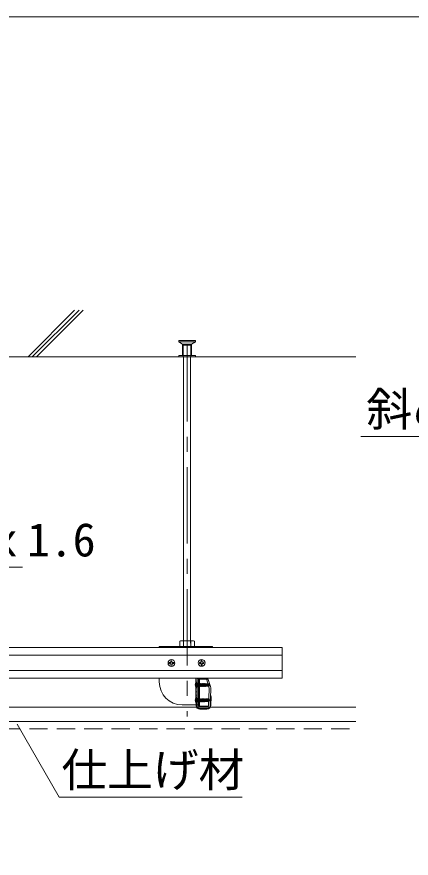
# Model space of a CAD drawing. Units: millimetres, scale not verified. Extents: x -7779 to 7778, y -5419 to 5375.
# Drawn here: x -5400 to -4883, y 424 to 1527 of the extents above; entities that cross this region are included whole.
import ezdxf
from ezdxf.enums import TextEntityAlignment as Align

# ---------------------------------------------------------------- set-up
doc = ezdxf.new("R2010")
doc.units = ezdxf.units.MM
doc.header["$LTSCALE"] = 20
for name, pattern in [('CHAIN1', [8, 5, -1, 1, -1]), ('DASHED1', [1.8, 1.2, -0.6]), ('DASHED2', [3, 2, -1]), ('LONG_DASHED1', [7, 6, -1])]:
    doc.linetypes.add(name, pattern=pattern)
doc.layers.add('2-6_文字', color=3, linetype='Continuous', lineweight=18)
doc.layers.add('F-6_文字', color=7, linetype='Continuous', lineweight=18)
doc.styles.add('ＭＳ ゴシック', font='')
doc.styles.get('ＭＳ ゴシック').set_extended_font_data('MS Gothic')

msp = doc.modelspace()

# ---------------------------------------------------------------- linework, layer by layer
at = {"layer": '2-6_文字', "color": 7}
for p, q in [((-5324.33, 1142.37), (-5385.52, 1081.17)), ((-5318.61, 1142.43), (-5379.87, 1081.17)), ((-5312.95, 1142.43), (-5374.21, 1081.17)), ((-7255.79, 1081.17), (-4955.26, 1081.17)), ((-4348.97, 976.44), (-4948.97, 976.44)), ((-5901.65, 805.35), (-5392.9, 805.35)), ((-5399.95, 599.17), (-5344.71, 503.48)), ((-5344.71, 503.48), (-5104.71, 503.48))]:
    msp.add_line(p, q, dxfattribs=at)
at = {"layer": '2-6_文字', "color": 4, "linetype": 'DASHED1', "lineweight": 9}
for p, q in [((-5165.83, 1102.67), (-5187.83, 1102.67)), ((-5165.83, 1100.67), (-5187.83, 1100.67)), ((-5182.83, 1097.67), (-5182.83, 1082.67)), ((-5170.83, 1097.67), (-5182.83, 1097.67)), ((-5181.83, 1096.17), (-5181.83, 1081.17)), ((-5181.83, 1096.17), (-5181.33, 1096.17)), ((-5171.83, 1096.17), (-5181.33, 1096.17)), ((-5171.83, 1096.17), (-5171.83, 1081.17)), ((-5170.83, 1097.67), (-5170.83, 1082.67)), ((-5187.83, 1082.67), (-5187.83, 1081.17)), ((-5165.83, 1082.67), (-5187.83, 1082.67)), ((-5165.83, 1082.67), (-5165.83, 1081.17)), ((-5165.83, 1081.17), (-5187.83, 1081.17)), ((-5169.83, 1081.17), (-5183.83, 1081.17)), ((-7255.79, 602.67), (-4955.26, 602.67)), ((-7255.79, 593.17), (-4955.26, 593.17))]:
    msp.add_line(p, q, dxfattribs=at)
at = {"layer": '2-6_文字', "color": 4, "linetype": 'CHAIN1', "lineweight": 9}
for p, q in [((-5176.83, 1096.28), (-5176.83, 609.26)), ((-5159.78, 650.7), (-5165.38, 650.7)), ((-5159.78, 630.7), (-5165.38, 630.7))]:
    msp.add_line(p, q, dxfattribs=at)
at = {"layer": '2-6_文字'}
for p, q in [((-5181.33, 1081.17), (-5181.33, 705.47)), ((-5172.33, 1081.17), (-5172.33, 705.47)), ((-5186.48, 708), (-5186.48, 701)), ((-5169.51, 708.7), (-5184.06, 708.7)), ((-5181.63, 708), (-5181.63, 701)), ((-5171.93, 708), (-5171.93, 701)), ((-5167.08, 708), (-5167.08, 701)), ((-5051.83, 699.67), (-7101.78, 699.67)), ((-5213.38, 701), (-5143.38, 701)), ((-5213.38, 699.4), (-5213.38, 701)), ((-5186.48, 701), (-5167.08, 701)), ((-5143.38, 699.4), (-5143.38, 701)), ((-5051.83, 659.67), (-5051.83, 699.67)), ((-5051.83, 689.67), (-7101.78, 689.67)), ((-5200.34, 679.6), (-5200.33, 679.35)), ((-5200.32, 679.1), (-5200.33, 679.35)), ((-5199.87, 680.12), (-5198.62, 680.19)), ((-5199.79, 678.63), (-5198.54, 678.69)), ((-5198.21, 681.96), (-5198.15, 680.71)), ((-5197.95, 676.97), (-5198.02, 678.22)), ((-5197.74, 682.49), (-5197.49, 682.5)), ((-5197.24, 682.51), (-5197.49, 682.5)), ((-5197.43, 676.5), (-5197.18, 676.51)), ((-5196.93, 676.52), (-5197.18, 676.51)), ((-5196.72, 682.04), (-5196.65, 680.79)), ((-5196.45, 677.05), (-5196.52, 678.3)), ((-5194.88, 680.38), (-5196.12, 680.32)), ((-5194.8, 678.89), (-5196.05, 678.82)), ((-5194.35, 679.91), (-5194.34, 679.66)), ((-5194.32, 679.41), (-5194.34, 679.66)), ((-5160.73, 679.76), (-5160.72, 679.51)), ((-5160.71, 679.26), (-5160.72, 679.51)), ((-5160.26, 680.28), (-5159.01, 680.35)), ((-5160.18, 678.78), (-5158.93, 678.85)), ((-5158.6, 682.12), (-5158.54, 680.87)), ((-5158.34, 677.13), (-5158.41, 678.38)), ((-5158.13, 682.65), (-5157.88, 682.66)), ((-5157.63, 682.67), (-5157.88, 682.66)), ((-5157.82, 676.66), (-5157.57, 676.67)), ((-5157.32, 676.68), (-5157.57, 676.67)), ((-5157.11, 682.2), (-5157.04, 680.95)), ((-5156.85, 677.21), (-5156.91, 678.46)), ((-5155.27, 680.54), (-5156.52, 680.48)), ((-5155.19, 679.05), (-5156.44, 678.98)), ((-5154.74, 680.07), (-5154.73, 679.82)), ((-5154.72, 679.57), (-5154.73, 679.82)), ((-7101.78, 669.67), (-5051.83, 669.67)), ((-7101.78, 659.67), (-5051.83, 659.67)), ((-5213.38, 654.7), (-5213.38, 659.4)), ((-5165.3, 635.39), (-5165.3, 659.4)), ((-5163.88, 654.7), (-5164.18, 654.7)), ((-5163.88, 646.7), (-5163.88, 654.7)), ((-5163.43, 659.4), (-5163.78, 657.37)), ((-5163.78, 623.17), (-5163.78, 657.37)), ((-5163.38, 659.4), (-5163.38, 624.7)), ((-5163.38, 647.2), (-5163.38, 654.2)), ((-5163.38, 652.8), (-5163.06, 652.48)), ((-5161.78, 659.4), (-5163.35, 659.4)), ((-5163.06, 652.48), (-5163.06, 648.91)), ((-5162.58, 652.47), (-5163.06, 652.48)), ((-5162.58, 652.47), (-5162.58, 648.64)), ((-5162.58, 652.2), (-5162.17, 652.2)), ((-5162.11, 649.2), (-5162.58, 651.21)), ((-5161.9, 652.7), (-5162.17, 652.24)), ((-5162.17, 652.24), (-5161.49, 649.2)), ((-5161.9, 652.7), (-5161.72, 652.75)), ((-5161.9, 652.7), (-5161.14, 648.6)), ((-5161.78, 659.4), (-5161.78, 624.7)), ((-5161.41, 659.4), (-5161.78, 657.37)), ((-5161.78, 657.67), (-5161.78, 623.67)), ((-5161.78, 657.37), (-5161.78, 623.17)), ((-5161.72, 652.75), (-5161.4, 652.2)), ((-5160.7, 649.2), (-5161.4, 652.2)), ((-5161.4, 652.2), (-5160.74, 652.2)), ((-5160.47, 652.7), (-5160.74, 652.24)), ((-5160.74, 652.24), (-5160.06, 649.2)), ((-5160.58, 623.67), (-5160.58, 657.67)), ((-5160.47, 652.7), (-5160.29, 652.75)), ((-5160.47, 652.7), (-5159.71, 648.6)), ((-5160.29, 652.75), (-5159.97, 652.2)), ((-5159.27, 649.2), (-5159.97, 652.2)), ((-5159.97, 652.2), (-5159.33, 652.2)), ((-5149.78, 658.47), (-5159.78, 658.47)), ((-5159.06, 652.7), (-5159.33, 652.24)), ((-5159.33, 652.24), (-5158.65, 649.2)), ((-5159.06, 652.7), (-5158.88, 652.75)), ((-5159.06, 652.7), (-5158.3, 648.6)), ((-5158.88, 652.75), (-5158.56, 652.2)), ((-5157.86, 649.2), (-5158.56, 652.2)), ((-5158.56, 652.2), (-5157.95, 652.2)), ((-5157.6, 652.8), (-5157.95, 652.2)), ((-5157.95, 652.2), (-5157.24, 649.2)), ((-5157.6, 652.8), (-5156.89, 648.6)), ((-5157.6, 652.8), (-5157.5, 652.8)), ((-5157.5, 652.8), (-5157.15, 652.2)), ((-5156.45, 649.2), (-5157.15, 652.2)), ((-5157.15, 652.2), (-5156.54, 652.2)), ((-5156.19, 652.8), (-5156.54, 652.2)), ((-5156.54, 652.2), (-5155.83, 649.2)), ((-5156.19, 652.8), (-5155.48, 648.6)), ((-5156.19, 652.8), (-5156.09, 652.8)), ((-5156.09, 652.8), (-5155.74, 652.2)), ((-5155.04, 649.2), (-5155.74, 652.2)), ((-5155.74, 652.2), (-5155.13, 652.2)), ((-5155.07, 651.96), (-5155.32, 651.95)), ((-5152.38, 650.38), (-5155.17, 651.13)), ((-5154.78, 652.8), (-5155.13, 652.2)), ((-5155.13, 652.2), (-5155.07, 651.96)), ((-5155.07, 651.96), (-5154.61, 651.79)), ((-5154.85, 651.04), (-5154.42, 649.2)), ((-5154.85, 651.04), (-5154.43, 650.72)), ((-5154.78, 652.8), (-5154.61, 651.79)), ((-5154.78, 652.8), (-5154.68, 652.8)), ((-5154.68, 652.8), (-5154.51, 651.79)), ((-5154.68, 652.8), (-5154.33, 652.2)), ((-5154.51, 651.79), (-5154.61, 651.79)), ((-5154.51, 651.79), (-5154.29, 652.01)), ((-5154.29, 652.01), (-5154.33, 652.2)), ((-5154.33, 652.2), (-5153.72, 652.2)), ((-5153.68, 652.04), (-5154.29, 652.01)), ((-5153.43, 652.69), (-5153.72, 652.2)), ((-5153.72, 652.2), (-5153.68, 652.04)), ((-5153.68, 652.04), (-5153.3, 651.86)), ((-5153.43, 652.69), (-5153.3, 651.86)), ((-5153.43, 652.69), (-5153.17, 652.62)), ((-5152.99, 651.88), (-5153.3, 651.86)), ((-5153.17, 652.62), (-5152.99, 651.88)), ((-5153.17, 652.62), (-5152.92, 652.2)), ((-5152.99, 651.88), (-5152.9, 652.08)), ((-5152.92, 652.2), (-5152.38, 652.2)), ((-5152.9, 652.08), (-5152.92, 652.2)), ((-5152.38, 652.11), (-5152.9, 652.08)), ((-5152.88, 650.51), (-5152.88, 652.08)), ((-5148.66, 651.9), (-5152.88, 651.9)), ((-5149.29, 651.6), (-5152.88, 651.6)), ((-5152.38, 652.4), (-5148.4, 652.4)), ((-5152.38, 652.4), (-5152.38, 652.11)), ((-5148.08, 647.96), (-5151.52, 659.4)), ((-5149.78, 658.99), (-5149.78, 658.47)), ((-5146.16, 648.54), (-5149.43, 659.4)), ((-5149.29, 651.6), (-5147.88, 650.78)), ((-5148.66, 651.9), (-5148.4, 652.4)), ((-5147.88, 650.78), (-5148.66, 651.9)), ((-5147.46, 651.06), (-5148.4, 652.4)), ((-5147.46, 651.06), (-5147.88, 650.78)), ((-5147.38, 650.7), (-5147.46, 651.06)), ((-5163.88, 646.7), (-5164.18, 646.7)), ((-5163.38, 648.6), (-5163.06, 648.91)), ((-5162.58, 648.93), (-5163.06, 648.91)), ((-5162.58, 649.37), (-5162.45, 648.6)), ((-5162.58, 648.74), (-5162.55, 648.6)), ((-5162.55, 648.6), (-5162.58, 648.64)), ((-5162.55, 648.6), (-5162.45, 648.6)), ((-5162.45, 648.6), (-5162.11, 649.2)), ((-5161.14, 648.6), (-5161.49, 649.2)), ((-5161.14, 648.6), (-5161.04, 648.6)), ((-5159.71, 648.6), (-5160.06, 649.2)), ((-5159.71, 648.6), (-5159.61, 648.6)), ((-5158.3, 648.6), (-5158.65, 649.2)), ((-5158.3, 648.6), (-5158.2, 648.6)), ((-5157.86, 649.2), (-5157.24, 649.2)), ((-5156.89, 648.6), (-5157.24, 649.2)), ((-5156.89, 648.6), (-5156.79, 648.6)), ((-5156.45, 649.2), (-5155.83, 649.2)), ((-5155.48, 648.6), (-5155.83, 649.2)), ((-5155.48, 648.6), (-5155.38, 648.6)), ((-5155.04, 649.2), (-5154.42, 649.2)), ((-5154.43, 650.72), (-5154.07, 648.6)), ((-5154.33, 650.69), (-5154.43, 650.72)), ((-5154.07, 648.6), (-5154.42, 649.2)), ((-5154.33, 650.7), (-5154.01, 650.81)), ((-5149.04, 650.9), (-5154.31, 650.9)), ((-5154.07, 648.6), (-5153.97, 648.6)), ((-5153.63, 649.2), (-5154.01, 650.81)), ((-5153.63, 649.2), (-5153.01, 649.2)), ((-5153.35, 650.64), (-5153.01, 649.2)), ((-5153.35, 650.64), (-5153.06, 650.35)), ((-5153.06, 650.35), (-5152.82, 648.87)), ((-5152.61, 650.23), (-5153.06, 650.35)), ((-5152.82, 648.87), (-5153.01, 649.2)), ((-5152.82, 648.87), (-5152.38, 649)), ((-5152.61, 650.23), (-5152.5, 650.41)), ((-5152.61, 650.23), (-5152.38, 649.26)), ((-5152.38, 649.89), (-5152.5, 650.41)), ((-5152.38, 650.38), (-5152.38, 649)), ((-5149.43, 649.6), (-5152.38, 649.6)), ((-5152.38, 649), (-5148.4, 649)), ((-5148.79, 650.75), (-5149.04, 650.9)), ((-5148.68, 649.99), (-5148.63, 650.06)), ((-5148.64, 623.11), (-5147.74, 645.33)), ((-5148.63, 649.24), (-5148.4, 649)), ((-5147.88, 650.78), (-5147.38, 650.7)), ((-5147.82, 650.6), (-5147.38, 650.7)), ((-5146.64, 623.03), (-5145.74, 645.25)), ((-5165.25, 634.4), (-5164.84, 630.28)), ((-5164.78, 623.57), (-5164.78, 628.97)), ((-5163.88, 634.7), (-5164.18, 634.7)), ((-5163.88, 626.7), (-5163.88, 634.7)), ((-5163.38, 627.2), (-5163.38, 634.2)), ((-5163.38, 632.8), (-5163.06, 632.48)), ((-5163.06, 632.48), (-5163.06, 628.91)), ((-5162.58, 632.47), (-5163.06, 632.48)), ((-5162.58, 632.47), (-5162.58, 628.64)), ((-5162.58, 632.2), (-5162.17, 632.2)), ((-5162.11, 629.2), (-5162.58, 631.21)), ((-5162.58, 629.37), (-5162.45, 628.6)), ((-5162.45, 628.6), (-5162.11, 629.2)), ((-5161.9, 632.7), (-5162.17, 632.24)), ((-5162.17, 632.24), (-5161.49, 629.2)), ((-5161.9, 632.7), (-5161.72, 632.75)), ((-5161.9, 632.7), (-5161.14, 628.6)), ((-5161.72, 632.75), (-5161.4, 632.2)), ((-5161.14, 628.6), (-5161.49, 629.2)), ((-5160.7, 629.2), (-5161.4, 632.2)), ((-5161.4, 632.2), (-5160.74, 632.2)), ((-5160.47, 632.7), (-5160.74, 632.24)), ((-5160.74, 632.24), (-5160.06, 629.2)), ((-5160.47, 632.7), (-5160.29, 632.75)), ((-5160.47, 632.7), (-5159.71, 628.6)), ((-5160.29, 632.75), (-5159.97, 632.2)), ((-5159.71, 628.6), (-5160.06, 629.2)), ((-5159.27, 629.2), (-5159.97, 632.2)), ((-5159.97, 632.2), (-5159.33, 632.2)), ((-5159.06, 632.7), (-5159.33, 632.24)), ((-5159.33, 632.24), (-5158.65, 629.2)), ((-5159.06, 632.7), (-5158.88, 632.75)), ((-5159.06, 632.7), (-5158.3, 628.6)), ((-5158.88, 632.75), (-5158.56, 632.2)), ((-5158.3, 628.6), (-5158.65, 629.2)), ((-5157.86, 629.2), (-5158.56, 632.2)), ((-5158.56, 632.2), (-5157.95, 632.2)), ((-5157.6, 632.8), (-5157.95, 632.2)), ((-5157.95, 632.2), (-5157.24, 629.2)), ((-5157.86, 629.2), (-5157.24, 629.2)), ((-5157.6, 632.8), (-5156.89, 628.6)), ((-5157.6, 632.8), (-5157.5, 632.8)), ((-5157.5, 632.8), (-5157.15, 632.2)), ((-5156.89, 628.6), (-5157.24, 629.2)), ((-5156.45, 629.2), (-5157.15, 632.2)), ((-5157.15, 632.2), (-5156.54, 632.2)), ((-5156.19, 632.8), (-5156.54, 632.2)), ((-5156.54, 632.2), (-5155.83, 629.2)), ((-5156.45, 629.2), (-5155.83, 629.2)), ((-5156.19, 632.8), (-5155.48, 628.6)), ((-5156.19, 632.8), (-5156.09, 632.8)), ((-5156.09, 632.8), (-5155.74, 632.2)), ((-5155.48, 628.6), (-5155.83, 629.2)), ((-5155.04, 629.2), (-5155.74, 632.2)), ((-5155.74, 632.2), (-5155.13, 632.2)), ((-5155.07, 631.96), (-5155.32, 631.95)), ((-5152.38, 630.38), (-5155.17, 631.13)), ((-5154.78, 632.8), (-5155.13, 632.2)), ((-5155.13, 632.2), (-5155.07, 631.96)), ((-5155.07, 631.96), (-5154.61, 631.79)), ((-5155.04, 629.2), (-5154.42, 629.2)), ((-5154.85, 631.04), (-5154.42, 629.2)), ((-5154.85, 631.04), (-5154.43, 630.72)), ((-5154.78, 632.8), (-5154.61, 631.79)), ((-5154.78, 632.8), (-5154.68, 632.8)), ((-5154.68, 632.8), (-5154.51, 631.79)), ((-5154.68, 632.8), (-5154.33, 632.2)), ((-5154.51, 631.79), (-5154.61, 631.79)), ((-5154.51, 631.79), (-5154.29, 632.01)), ((-5154.43, 630.72), (-5154.07, 628.6)), ((-5154.33, 630.69), (-5154.43, 630.72)), ((-5154.07, 628.6), (-5154.42, 629.2)), ((-5154.29, 632.01), (-5154.33, 632.2)), ((-5154.33, 632.2), (-5153.72, 632.2)), ((-5154.33, 630.7), (-5154.01, 630.81)), ((-5149.04, 630.9), (-5154.31, 630.9)), ((-5153.68, 632.04), (-5154.29, 632.01)), ((-5153.63, 629.2), (-5154.01, 630.81)), ((-5153.43, 632.69), (-5153.72, 632.2)), ((-5153.72, 632.2), (-5153.68, 632.04)), ((-5153.68, 632.04), (-5153.3, 631.86)), ((-5153.63, 629.2), (-5153.01, 629.2)), ((-5153.43, 632.69), (-5153.3, 631.86)), ((-5153.43, 632.69), (-5153.17, 632.62)), ((-5153.35, 630.64), (-5153.01, 629.2)), ((-5153.35, 630.64), (-5153.06, 630.35)), ((-5152.99, 631.88), (-5153.3, 631.86)), ((-5153.17, 632.62), (-5152.99, 631.88)), ((-5153.17, 632.62), (-5152.92, 632.2)), ((-5153.06, 630.35), (-5152.82, 628.87)), ((-5152.61, 630.23), (-5153.06, 630.35)), ((-5152.82, 628.87), (-5153.01, 629.2)), ((-5152.99, 631.88), (-5152.9, 632.08)), ((-5152.92, 632.2), (-5152.38, 632.2)), ((-5152.9, 632.08), (-5152.92, 632.2)), ((-5152.38, 632.11), (-5152.9, 632.08)), ((-5152.88, 630.51), (-5152.88, 632.08)), ((-5148.66, 631.9), (-5152.88, 631.9)), ((-5149.29, 631.6), (-5152.88, 631.6)), ((-5152.82, 628.87), (-5152.38, 629)), ((-5152.61, 630.23), (-5152.5, 630.41)), ((-5152.61, 630.23), (-5152.38, 629.26)), ((-5152.38, 629.89), (-5152.5, 630.41)), ((-5152.38, 632.4), (-5148.4, 632.4)), ((-5152.38, 632.4), (-5152.38, 632.11)), ((-5152.38, 630.38), (-5152.38, 629)), ((-5149.43, 629.6), (-5152.38, 629.6)), ((-5152.38, 629), (-5148.4, 629)), ((-5149.29, 631.6), (-5147.88, 630.78)), ((-5148.79, 630.75), (-5149.04, 630.9)), ((-5148.68, 629.99), (-5148.63, 630.06)), ((-5148.66, 631.9), (-5148.4, 632.4)), ((-5147.88, 630.78), (-5148.66, 631.9)), ((-5148.63, 629.24), (-5148.4, 629)), ((-5147.46, 631.06), (-5148.4, 632.4)), ((-5147.46, 631.06), (-5147.88, 630.78)), ((-5147.88, 630.78), (-5147.38, 630.7)), ((-5147.82, 630.6), (-5147.38, 630.7)), ((-5147.38, 630.7), (-5147.46, 631.06)), ((-5145.81, 623.87), (-5145.33, 635.66)), ((-6961.78, 621.67), (-4955.26, 621.67)), ((-5183.38, 624.7), (-5163.38, 624.7)), ((-5163.88, 626.7), (-5164.18, 626.7)), ((-5163.38, 628.6), (-5163.06, 628.91)), ((-5161.78, 624.7), (-5163.38, 624.7)), ((-5162.58, 628.93), (-5163.06, 628.91)), ((-5162.58, 628.74), (-5162.55, 628.6)), ((-5162.55, 628.6), (-5162.58, 628.64)), ((-5162.55, 628.6), (-5162.45, 628.6)), ((-5161.14, 628.6), (-5161.04, 628.6)), ((-5150.14, 621.67), (-5160.28, 621.67)), ((-5150.14, 619.67), (-5160.28, 619.67)), ((-5150.8, 619.07), (-5160.28, 619.07)), ((-5159.78, 622.87), (-5149.78, 622.87)), ((-5149.78, 621.67), (-5159.78, 621.67)), ((-5159.71, 628.6), (-5159.61, 628.6)), ((-5158.3, 628.6), (-5158.2, 628.6)), ((-5156.89, 628.6), (-5156.79, 628.6)), ((-5155.48, 628.6), (-5155.38, 628.6)), ((-5154.07, 628.6), (-5153.97, 628.6)), ((-5149.78, 622.87), (-5149.78, 621.67)), ((-7255.79, 602.67), (-4955.26, 602.67))]:
    msp.add_line(p, q, dxfattribs=at)
at = {"layer": '2-6_文字', "linetype": 'DASHED1'}
for p, q in [((-5181.78, 701), (-5181.78, 699.4)), ((-5171.78, 701), (-5171.78, 699.4)), ((-5161.78, 652.95), (-5163.38, 652.95)), ((-5163.78, 641.92), (-5165.3, 641.92)), ((-5161.78, 648.45), (-5163.38, 648.45)), ((-5163.78, 637.42), (-5165.3, 637.42)), ((-5161.78, 632.95), (-5163.38, 632.95)), ((-5161.78, 628.45), (-5163.38, 628.45)), ((-5157.19, 619.67), (-5157.19, 619.07)), ((-5153.19, 619.67), (-5153.19, 619.07))]:
    msp.add_line(p, q, dxfattribs=at)
at = {"layer": '2-6_文字', "linetype": 'LONG_DASHED1'}
for p, q in [((-5165.76, 653), (-5163.44, 651.84)), ((-5162.83, 650.7), (-5163.44, 651.84)), ((-5165.76, 648.4), (-5163.44, 649.55)), ((-5162.83, 650.7), (-5163.44, 649.55)), ((-5165.76, 633), (-5163.44, 631.84)), ((-5165.76, 628.4), (-5163.44, 629.55)), ((-5162.83, 630.7), (-5163.44, 631.84)), ((-5162.83, 630.7), (-5163.44, 629.55))]:
    msp.add_line(p, q, dxfattribs=at)
at = {"layer": '2-6_文字', "linetype": 'DASHED2'}
for p, q in [((-5156.43, 650.7), (-5166.19, 650.7)), ((-5156.43, 630.7), (-5166.19, 630.7))]:
    msp.add_line(p, q, dxfattribs=at)
at = {"layer": '2-6_文字', "color": 4, "lineweight": 9}
for p, q in [((-5161.78, 630.63), (-5161.78, 630.67)), ((-5163.78, 625.27), (-5163.78, 625.34)), ((-5158.19, 619.67), (-5158.12, 619.67))]:
    msp.add_line(p, q, dxfattribs=at)
at = {"layer": '2-6_文字', "color": 4, "linetype": 'DASHED1', "lineweight": 9}
for points in [[(-5187.83, 1102.67), (-5187.83, 1100.67), (-5182.83, 1097.67)], [(-5165.83, 1102.67), (-5165.83, 1100.67), (-5170.83, 1097.67)]]:
    msp.add_lwpolyline(points, dxfattribs=at)
at = {"layer": '2-6_文字'}
for points in [[(-5161.72, 652.75), (-5161.04, 648.6), (-5160.7, 649.2)], [(-5160.29, 652.75), (-5159.61, 648.6), (-5159.27, 649.2)], [(-5158.88, 652.75), (-5158.2, 648.6), (-5157.86, 649.2)], [(-5157.5, 652.8), (-5156.79, 648.6), (-5156.45, 649.2)], [(-5156.09, 652.8), (-5155.38, 648.6), (-5155.04, 649.2)], [(-5162.13, 649.15), (-5161.51, 649.2), (-5161.49, 649.2)], [(-5160.7, 649.15), (-5160.08, 649.2), (-5160.06, 649.2)], [(-5159.29, 649.15), (-5158.67, 649.2), (-5158.65, 649.2)], [(-5154.33, 650.7), (-5153.97, 648.6), (-5153.63, 649.2)], [(-5148.4, 649), (-5147.46, 650.33), (-5147.38, 650.7)], [(-5162.13, 629.15), (-5161.51, 629.2), (-5161.49, 629.2)], [(-5161.72, 632.75), (-5161.04, 628.6), (-5160.7, 629.2)], [(-5160.7, 629.15), (-5160.08, 629.2), (-5160.06, 629.2)], [(-5160.29, 632.75), (-5159.61, 628.6), (-5159.27, 629.2)], [(-5159.29, 629.15), (-5158.67, 629.2), (-5158.65, 629.2)], [(-5158.88, 632.75), (-5158.2, 628.6), (-5157.86, 629.2)], [(-5157.5, 632.8), (-5156.79, 628.6), (-5156.45, 629.2)], [(-5156.09, 632.8), (-5155.38, 628.6), (-5155.04, 629.2)], [(-5154.33, 630.7), (-5153.97, 628.6), (-5153.63, 629.2)], [(-5148.4, 629), (-5147.46, 630.33), (-5147.38, 630.7)]]:
    msp.add_lwpolyline(points, dxfattribs=at)
for centre in [(-5157.72, 679.66), (-5197.33, 679.51)]:
    msp.add_circle(centre, 4.5, dxfattribs=at)
for centre, radius, start, end in [((-5184.06, 704.15), 4.55, 57.79741, 122.20261), ((-5176.78, 691.55), 17.15, 73.57359, 106.42642), ((-5169.51, 704.15), 4.55, 57.79578, 122.20424), ((-5199.84, 679.62), 0.5, 93, 183), ((-5199.82, 679.12), 0.5, 183, 273), ((-5198.65, 680.69), 0.5, 273, 3), ((-5198.52, 678.19), 0.5, 3, 93), ((-5197.71, 681.99), 0.5, 93, 183), ((-5197.45, 677), 0.5, 183, 273), ((-5197.21, 682.01), 0.5, 3, 93), ((-5196.95, 677.02), 0.5, 273, 3), ((-5196.15, 680.82), 0.5, 183, 273), ((-5196.02, 678.32), 0.5, 93, 183), ((-5194.85, 679.89), 0.5, 3, 93), ((-5194.82, 679.39), 0.5, 273, 3), ((-5160.23, 679.78), 0.5, 93, 183), ((-5160.21, 679.28), 0.5, 183, 273), ((-5159.04, 680.85), 0.5, 273, 3), ((-5158.91, 678.35), 0.5, 3, 93), ((-5158.11, 682.15), 0.5, 93, 183), ((-5157.84, 677.15), 0.5, 183, 273), ((-5157.61, 682.17), 0.5, 3, 93), ((-5157.34, 677.18), 0.5, 273, 3), ((-5156.54, 680.98), 0.5, 183, 273), ((-5156.41, 678.48), 0.5, 93, 183), ((-5155.24, 680.04), 0.5, 3, 93), ((-5155.22, 679.55), 0.5, 273, 3), ((-5183.38, 654.7), 30, 180, 270), ((-5159.68, 650.7), 6.5, 148.10921, 211.89078), ((-5164.18, 653.5), 1.2, 90, 148.10921), ((-5163.88, 654.2), 0.5, 0, 90), ((-5159.78, 657.67), 2, 138.86203, 180), ((-5159.78, 657.67), 0.8, 90, 180), ((-5154.63, 651.65), 0.75, 156.07925, 223.5446), ((-5164.18, 647.9), 1.2, 211.89078, 270), ((-5163.88, 647.2), 0.5, 270, 0), ((-5149.43, 650.52), 0.921, 270, 324.99998), ((-5149.43, 648.5), 1.1, 42.84566, 90), ((-5148.11, 651.91), 1.34, 239.99998, 282.5), ((-5149.02, 650.33), 0.479, 324.99998, 59.99998), ((-5148.19, 649.65), 0.594, 145, 222.84566), ((-5147.53, 649.29), 1.34, 102.5, 145), ((-5155.74, 645.65), 8, 357.68132, 16.76916), ((-5155.74, 645.65), 10, 357.68132, 16.76916), ((-5159.68, 630.7), 6.5, 148.10921, 211.89078), ((-5155.3, 635.39), 10, 180, 185.70596), ((-5164.18, 633.5), 1.2, 90, 148.10921), ((-5179.78, 628.97), 15, 0, 5), ((-5163.88, 634.2), 0.5, 0, 90), ((-5154.63, 631.65), 0.75, 156.07925, 223.5446), ((-5149.43, 630.52), 0.921, 270, 324.99998), ((-5149.43, 628.5), 1.1, 42.84566, 90), ((-5148.11, 631.91), 1.34, 239.99998, 282.5), ((-5149.02, 630.33), 0.479, 324.99998, 59.99998), ((-5148.19, 629.65), 0.594, 145, 222.84566), ((-5147.53, 629.29), 1.34, 102.5, 145), ((-5148.29, 634.67), 3.12, 18.6024, 45.01991), ((-5164.18, 627.9), 1.2, 211.89078, 270), ((-5160.28, 623.57), 4.5, 180, 270), ((-5163.88, 627.2), 0.5, 270, 0), ((-5160.28, 623.17), 3.5, 180, 270), ((-5159.78, 623.67), 2, 180, 270), ((-5160.28, 623.17), 1.5, 180, 270), ((-5159.78, 623.67), 0.8, 180, 270), ((-5150.8, 624.07), 5, 270, 357.68132), ((-5150.14, 623.17), 1.5, 270, 357.68132), ((-5150.14, 623.17), 3.5, 270, 357.68132)]:
    msp.add_arc(centre, radius, start, end, dxfattribs=at)
at = {"layer": 'F-6_文字', "color": 3}
msp.add_lwpolyline([(-7638.84, 1527.01), (-2068.84, 1527.01), (-2068.84, -4953.01)], dxfattribs=at)

# ---------------------------------------------------------------- texts
at = {"layer": '2-6_文字', "color": 7, "style": 'ＭＳ ゴシック'}
for s, p in [('斜め部材上端取付金具', (-4941.47, 977.19)), ('：AS-40ｘ20ｘ10ｘ1.6', (-5896.03, 806.1)), ('仕上げ材', (-5341.71, 504.23))]:
    msp.add_text(s, height=43.99, dxfattribs=at).set_placement(p, align=Align.BOTTOM_LEFT)

doc.saveas('drawing.dxf')
